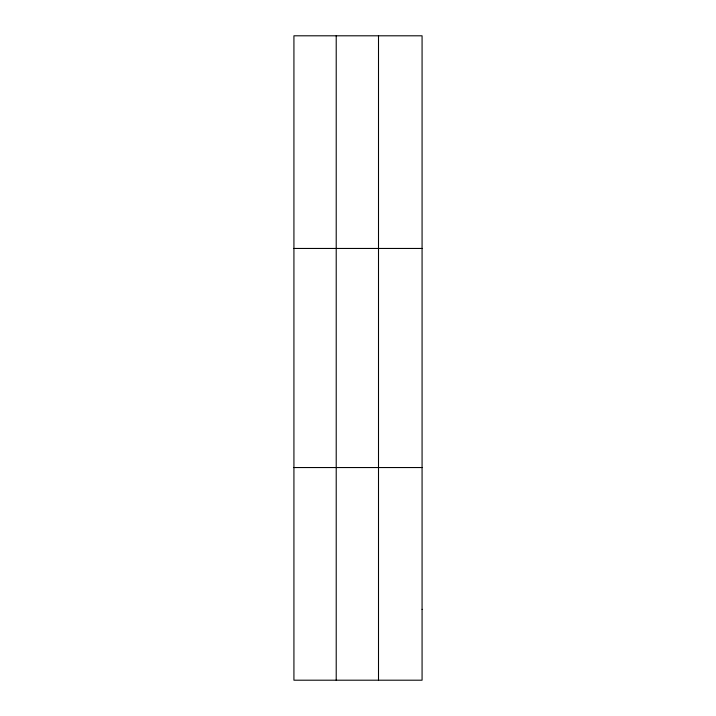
<?xml version="1.0" encoding="UTF-8"?>
<svg xmlns="http://www.w3.org/2000/svg" width="716" height="716" viewBox="0 0 716 716"><rect width="100%" height="100%" fill="white"/><g stroke="black" fill="none" stroke-linecap="round" stroke-linejoin="round"><path stroke-width="1.07" d="M336.216 35.8L336.216 680.2M378.504 35.8L378.504 680.2M293.927 248.452L422.073 248.452M293.927 467.548L422.073 467.548M422.073 609.316L422.073 680.2L293.927 680.2L293.927 35.8L422.073 35.8L422.073 609.316"/></g></svg>
